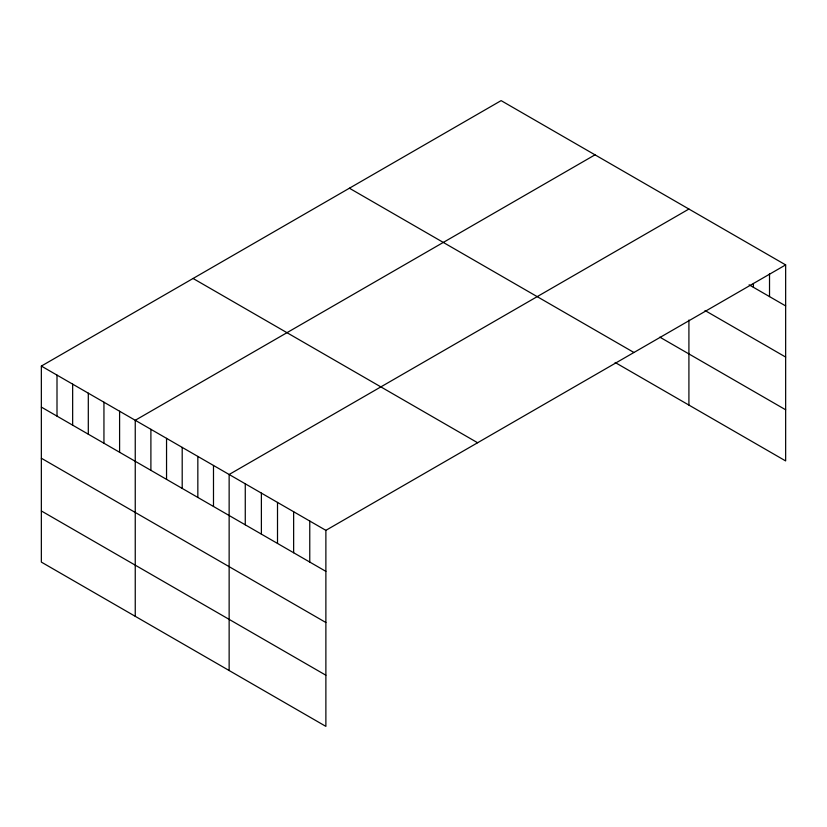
<?xml version="1.0" encoding="UTF-8"?>
<svg xmlns="http://www.w3.org/2000/svg" width="827" height="827" viewBox="0 0 827 827"><rect width="100%" height="100%" fill="white"/><g stroke="black" fill="none" stroke-linecap="round" stroke-linejoin="round"><path stroke-width="1.24" d="M785.65 264.898L325.879 530.345L325.879 726.375L41.35 562.102L41.35 366.072L501.121 100.625L785.65 264.898L785.65 460.928L615.133 362.484M595.016 154.835L135.246 420.281L135.246 616.311M688.912 209.045L229.141 474.491L229.141 670.521M749.107 284.819L785.65 305.918M705.028 310.528L785.65 357.068M659.843 337.147L785.65 409.778M349.397 188.215L633.927 352.488M193.073 278.472L477.603 442.745M41.35 366.072L325.879 530.345M41.35 407.091L325.879 571.364M41.35 458.241L325.879 622.514M41.35 510.952L325.879 675.225M769.523 273.53L769.523 296.604M753.407 283.454L753.407 287.3M688.912 320.039L688.912 405.085M309.763 521.031L309.763 562.05M293.637 511.727L293.637 552.746M277.51 502.413L277.51 543.432M261.384 493.109L261.384 534.128M245.268 483.795L245.268 524.814M213.49 465.456L213.49 506.475M197.839 456.421L197.839 497.44M182.198 447.386L182.198 488.406M166.547 438.351L166.547 479.371M150.896 429.316L150.896 470.336M119.595 411.246L119.595 452.266M103.944 402.211L103.944 443.231M88.303 393.176L88.303 434.196M72.652 384.142L72.652 425.161M57.001 375.107L57.001 416.126"/></g></svg>
